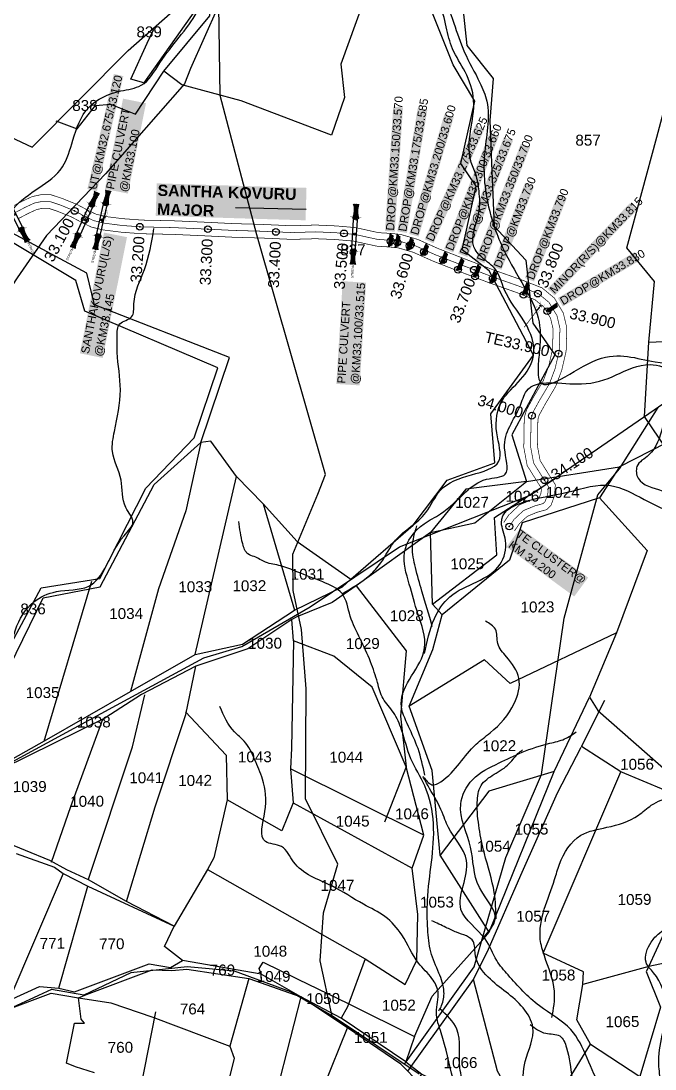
# Model space of a CAD drawing. Header units: inches. Extents: x 210717 to 251299, y 1601244 to 1613022.
# Drawn here: x 215920 to 216851, y 1608617 to 1610156 of the extents above; entities that cross this region are included whole.
import ezdxf
from ezdxf.enums import TextEntityAlignment as Align

# ---------------------------------------------------------------- set-up
doc = ezdxf.new("R2010")
doc.units = ezdxf.units.IN
doc.header["$LTSCALE"] = 15
doc.header["$MEASUREMENT"] = 0
doc.header["$PDMODE"] = 32
doc.header["$PDSIZE"] = 10
doc.linetypes.add('HIDDEN2', pattern=[0.1875, 0.125, -0.0625])
for name, color, linetype in [('BLOCK', 72, 'Continuous'), ('CANAL1', 7, 'Continuous'), ('CHANAGE', 1, 'Continuous'), ('PLOT', 7, 'Continuous'), ('PLOT NO', 7, 'Continuous'), ('POINT', 2, 'Continuous'), ('RE REMARKS', 7, 'Continuous'), ('REMARK', 6, 'Continuous'), ('ROAD', 1, 'Continuous'), ('STREAM', 4, 'Continuous'), ('STRUCTURE', 5, 'Continuous'), ('text2', 7, 'Continuous')]:
    doc.layers.add(name, color=color, linetype=linetype)
doc.styles.add('FONT2', font='Times New Roman')
doc.styles.get("Standard").update_dxf_attribs({"font": 'arial.ttf'})
doc.dimstyles.get("Standard").update_dxf_attribs({"dimtxt": 0.18, "dimasz": 0.18, "dimexe": 0.18, "dimexo": 0.0625, "dimgap": 0.09, "dimtad": 0, "dimtih": 1, "dimtoh": 1, "dimdec": 4, "dimzin": 0, "dimdsep": 46, "dimtxsty": 'Standard', "dimcen": 0.09, "dimadec": 0, "dimazin": 0, "dimtfac": 1, "dimtdec": 4, "dimtofl": 0, "dimtmove": 0, "dimatfit": 3, "dimfxl": 1, "dimtolj": 1, "dimtzin": 0, "dimarcsym": 0})

# ---------------------------------------------------------------- blocks, each defined once
blk = doc.blocks.new('CIRCLE-BOX')
for p, q in [((-0.5, 0), (0.5, 0)), ((0, 0.5), (0, -0.5))]:
    blk.add_line(p, q)
blk.add_circle((0, 0), 0.2)
blk = doc.blocks.new('DROP')
h = blk.add_hatch()
h.set_pattern_fill('ANSI31', color=1, scale=10, angle=45)
h.set_pattern_definition([(90, (-324.4107, -25.7687), (-1.25, 0), [])])
h.paths.add_polyline_path([(-9.9, -4.3), (-13.8, 4.1), (13.8, 4.1), (10.2, -4.3)])
at = {"layer": 'STRUCTURE', "color": 5, "const_width": 0.49}
blk.add_lwpolyline([(-9.9, -4.3), (-13.8, 4.1), (13.8, 4.1), (10.2, -4.3), (-9.9, -4.3)], dxfattribs=at)
at = {"layer": 'STRUCTURE', "color": 5}
blk.add_circle((0, 0), 1.33, dxfattribs=at)
blk = doc.blocks.new('UT')
at = {"layer": 'STRUCTURE'}
h = blk.add_hatch(dxfattribs=at)
h.set_pattern_fill('DASH', color=150, scale=8, angle=-39.6278, style=0)
h.set_pattern_definition([(320.372247933, (-4370.464, -6260.8811), (1.40800153113, 0.132407282), [1, -1])])
h.paths.add_polyline_path([(765163, 1700681.9), (765165.6, 1700680.6), (765167.2, 1700680.3), (765169.1, 1700680), (765172.4, 1700679.6), (765176.4, 1700679.3), (765179.5, 1700679.5), (765183.1, 1700679.9), (765187.7, 1700680.9), (765188.9, 1700681.2), (765193.1, 1700682.2), (765196.1, 1700680.2), (765196.1, 1700672.2), (765193.1, 1700670.2), (765190.5, 1700670.8), (765188.1, 1700671.3), (765185.5, 1700671.8), (765183.6, 1700672.1), (765181, 1700672.5), (765180.3, 1700672.5), (765178.5, 1700672.6), (765176.7, 1700672.6), (765174.6, 1700672.5), (765172.5, 1700672.3), (765170.4, 1700672), (765168.5, 1700671.7), (765166.1, 1700671.2), (765165, 1700670.8), (765163, 1700669.7)])
h.paths.add_polyline_path([(765259.1, 1700682.2), (765256.1, 1700680.2), (765256.1, 1700672.2), (765259.1, 1700670.2), (765261.9, 1700671), (765264.4, 1700671.6), (765266.4, 1700672), (765269.1, 1700672.5), (765272.7, 1700673), (765276.1, 1700673.1), (765278.6, 1700672.9), (765281.2, 1700672.7), (765283.9, 1700672.3), (765286.4, 1700671.9), (765288, 1700671.3), (765289.2, 1700670.6), (765289.1, 1700682.7), (765287.6, 1700681.8), (765285.7, 1700681.2), (765283, 1700680.7), (765281.2, 1700680.4), (765276.7, 1700679.9), (765272.7, 1700679.9), (765268.7, 1700680.3), (765264.8, 1700681), (765261.2, 1700681.7)])
at = {"layer": 'STRUCTURE', "color": 150, "const_width": 0.628}
for points in [[(765190.1, 1700688.2), (765190.1, 1700684.2), (765196.1, 1700680.2), (765256.1, 1700680.2), (765262.1, 1700684.2), (765262.1, 1700688.2)], [(765190.1, 1700664.2), (765190.1, 1700668.2), (765196.1, 1700672.2), (765256.1, 1700672.2), (765262.1, 1700668.2), (765262.1, 1700664.2)]]:
    blk.add_lwpolyline(points, dxfattribs=at)
at = {"layer": 'STRUCTURE', "color": 150}
for points in [[(765196.1, 1700680.2), (765256.1, 1700680.2)], [(765196.1, 1700672.2), (765256.1, 1700672.2)], [(765196.1, 1700672.2), (765256.1, 1700672.2)]]:
    blk.add_lwpolyline(points, dxfattribs=at)
at = {"layer": 'STRUCTURE', "color": 0}
blk.add_circle((765226.1, 1700676.2), 1.89, dxfattribs=at)
at = {"layer": 'STRUCTURE', "color": 150}
for points in [[(765163, 1700681.9), (765164.4, 1700681.1), (765167.9, 1700680.2), (765171.2, 1700679.8), (765176.1, 1700679.4), (765184.7, 1700680.3), (765193.1, 1700682.2)], [(765163, 1700669.7), (765164.3, 1700670.6), (765167.8, 1700671.6), (765171.2, 1700672.1), (765176, 1700672.6), (765184.7, 1700672), (765193.1, 1700670.2)], [(765289.1, 1700682.7), (765287.8, 1700681.9), (765284.3, 1700680.9), (765280.9, 1700680.4), (765276.1, 1700679.8), (765267.4, 1700680.5), (765259.1, 1700682.2)], [(765289.2, 1700670.6), (765287.8, 1700671.4), (765284.2, 1700672.3), (765280.9, 1700672.7), (765276.1, 1700673.1), (765267.4, 1700672.2), (765259.1, 1700670.2)]]:
    blk.add_spline(points, degree=3, dxfattribs=at)
at = {"layer": 'STRUCTURE', "color": 0}
blk.add_text('STREAM', height=5, dxfattribs=at).set_placement((765148.2, 1700675.8), align=Align.MIDDLE_CENTER)
for points in [[(765190.9, 1700676), (765164.2, 1700675.8)], [(765289.3, 1700676.7), (765265.4, 1700676.4)]]:
    blk.add_leader(points, dimstyle='Standard', override={"dimasz": 10, "dimgap": 0.09, "dimtad": 0}, dxfattribs=at)
blk = doc.blocks.new('OT')
at = {"layer": 'STRUCTURE', "color": 190}
for points, const_width in [([(769751.4, 1706595.8), (769729.4, 1706595.8)], 0.5), ([(769775.2, 1706601.8), (769775.2, 1706597.8), (769769.2, 1706593.8), (769761.8, 1706593.8), (769754.4, 1706593.8), (769748.4, 1706597.8), (769748.4, 1706601.8)], 0.5), ([(769761.8, 1706593.8), (769761.8, 1706581)], 2.5), ([(769751.4, 1706579), (769729.4, 1706579)], 0.5), ([(769748.4, 1706573), (769748.4, 1706577), (769754.4, 1706581), (769761.8, 1706581), (769761.8, 1706581), (769761.8, 1706581), (769769.2, 1706581), (769775.2, 1706577), (769775.2, 1706573)], 0.5)]:
    blk.add_lwpolyline(points, dxfattribs=dict(at, const_width=const_width))
at = {"layer": 'STRUCTURE', "color": 0}
blk.add_circle((769761.8, 1706587.4), 1.87, dxfattribs=at)
blk.add_leader([(769732.6, 1706587.4), (769753.8, 1706587.4)], dimstyle='Standard', override={"dimasz": 10, "dimgap": 0.09, "dimtad": 0}, dxfattribs=at)

msp = doc.modelspace()

# ---------------------------------------------------------------- linework, layer by layer
at = {"layer": 'CANAL1', "color": 200, "const_width": 1}
for points in [[(215906.3, 1609883.3), (215921.5, 1609891.2), (215936.7, 1609898.3), (215950.2, 1609901.2), (215963.5, 1609901.2), (215980.2, 1609895.7), (216001.9, 1609887), (216020.7, 1609877), (216030.2, 1609872.5), (216044.4, 1609869), (216070, 1609865.8), (216098.8, 1609863.7), (216142.6, 1609862.8), (216185.4, 1609860.9), (216232.1, 1609858.6), (216274.2, 1609857.4), (216318.4, 1609855.4), (216352.8, 1609856.5), (216383, 1609855.2), (216411.5, 1609852.7), (216445.1, 1609845.3), (216464.5, 1609844.1), (216478.1, 1609842.6), (216503, 1609835.3), (216532.4, 1609822.1), (216572.7, 1609806.4), (216615.5, 1609790), (216655.2, 1609776), (216685.3, 1609764.2), (216703.3, 1609749.4), (216716.5, 1609727.3), (216721.7, 1609705.6), (216720.7, 1609671.2), (216714.2, 1609643), (216705.3, 1609619.4), (216690.1, 1609593.7), (216681.2, 1609577.5), (216679.9, 1609573.2)], [(215915.7, 1609865.6), (215930.4, 1609873.3), (215943.1, 1609879.2), (215952.3, 1609881.2), (215960.4, 1609881.2), (215973.3, 1609876.9), (215993.5, 1609868.8), (216011.7, 1609859.1), (216023.5, 1609853.5), (216040.8, 1609849.3), (216068, 1609845.9), (216097.9, 1609843.7), (216142, 1609842.8), (216184.5, 1609840.9), (216231.3, 1609838.6), (216273.4, 1609837.4), (216318.3, 1609835.4), (216352.7, 1609836.4), (216381.7, 1609835.2), (216408.5, 1609832.9), (216442.3, 1609825.5), (216462.7, 1609824.1), (216474.2, 1609822.9), (216496.1, 1609816.5), (216524.7, 1609803.7), (216565.4, 1609787.7), (216608.7, 1609771.3), (216648.2, 1609757.3), (216675, 1609746.7), (216687.9, 1609736.2), (216697.8, 1609719.7), (216701.6, 1609703.6), (216700.7, 1609673.8), (216695, 1609648.7), (216687.2, 1609628), (216672.7, 1609603.6), (216662.7, 1609585.3), (216660.9, 1609579.3)], [(216660.9, 1609579.3), (216659.2, 1609573.8), (216658.5, 1609530), (216663.5, 1609503.1), (216679.5, 1609477.5), (216684.4, 1609470), (216683.9, 1609463.2), (216681.3, 1609456.2), (216671.3, 1609453.4), (216652.6, 1609445.7), (216636.4, 1609430.5), (216629.1, 1609419.5)], [(216679.9, 1609573.2), (216679.2, 1609570.7), (216678.6, 1609531.6), (216682.5, 1609510.5), (216696.4, 1609488.2), (216704.8, 1609475.1), (216703.6, 1609459), (216698.6, 1609445), (216691.9, 1609438.4), (216677.8, 1609434.5), (216663.6, 1609428.6), (216651.8, 1609417.5), (216644.9, 1609407.2)]]:
    msp.add_lwpolyline(points, dxfattribs=at)
at = {"layer": 'CANAL1', "color": 1, "linetype": 'HIDDEN2', "ltscale": 4, "const_width": 1}
for points in [[(215911, 1609874.4), (215925.9, 1609882.3), (215939.9, 1609888.8), (215951.2, 1609891.2), (215962, 1609891.2), (215976.8, 1609886.3), (215997.7, 1609877.9), (216016.2, 1609868.1), (216026.8, 1609863), (216042.6, 1609859.2), (216069, 1609855.8), (216098.3, 1609853.7), (216142.3, 1609852.8), (216184.9, 1609850.9), (216231.7, 1609848.6), (216273.8, 1609847.4), (216318.3, 1609845.4), (216352.7, 1609846.5), (216382.3, 1609845.2), (216410, 1609842.8), (216443.7, 1609835.4), (216463.6, 1609834.1), (216476.1, 1609832.7), (216499.5, 1609825.9), (216528.5, 1609812.9), (216569.1, 1609797), (216612.1, 1609780.6), (216651.7, 1609766.6), (216680.2, 1609755.5), (216695.6, 1609742.8), (216707.2, 1609723.5), (216711.6, 1609704.6), (216710.7, 1609672.5), (216704.6, 1609645.9), (216696.3, 1609623.7), (216681.4, 1609598.6), (216671.9, 1609581.4), (216670.2, 1609575.5)], [(216670.2, 1609575.5), (216669.2, 1609572.2), (216668.5, 1609530.8), (216673, 1609506.8), (216688, 1609482.9), (216694.6, 1609472.5), (216693.7, 1609461.1), (216689.9, 1609450.5), (216686.7, 1609447.3), (216674.6, 1609443.9), (216658.1, 1609437.1), (216644.1, 1609424), (216637, 1609413.3)]]:
    msp.add_lwpolyline(points, dxfattribs=at)
for points, elevation in [([(216042.5, 1609868.1), (216047.8, 1609890.4)], 63), ([(216683.2, 1609737.8), (216659.1, 1609706.3)], 74)]:
    msp.add_lwpolyline(points, dxfattribs=dict(at, elevation=elevation))
at = {"layer": 'PLOT'}
for points in [[(214711.2, 1610343.5), (214714.2, 1610127.4), (214757.1, 1610021.5), (214978.5, 1609877.9), (215064, 1609896.1), (215084.1, 1609874.9), (215094.7, 1609865.7), (215136, 1609810.7), (215287.3, 1609760.8), (215468.9, 1609734.3), (215593.7, 1609720.2), (215865.2, 1609880.5), (215882.6, 1609890), (215819.8, 1609947.1), (215862.4, 1610005.6), (215936.7, 1609970.7), (216077.7, 1610113.1), (216192.8, 1610214.8)], [(216403.9, 1610308.6), (216422.5, 1610183.3), (216390, 1610092.6), (216395, 1610043.7), (216376.3, 1609988.7), (216243.3, 1610038.9), (216156.2, 1610062.6), (216129.9, 1610082.7), (216197.7, 1610163.7), (216192.8, 1610214.8)], [(215781.3, 1609008.2), (215813.4, 1609017.8), (215865.5, 1609042.6), (215889.8, 1609062), (215954.8, 1609098.8), (216081, 1609171.1), (216176, 1609225.8), (216245.4, 1609240.9), (216321.9, 1609290.9), (216392.1, 1609325.2), (216404.5, 1609336.1), (216496.3, 1609415.5), (216546.1, 1609481.7), (216615.9, 1609507.2), (216610.1, 1609579.2), (216672.9, 1609665.4), (216607.9, 1609789.2), (216567.8, 1609820.3), (216588.6, 1609913.4), (216565.9, 1609947.1), (216586.6, 1610038.3), (216554.6, 1610091.9), (216490.2, 1610253.8)], [(216868.8, 1609526.6), (216836, 1609575.4), (216842, 1609684.6), (216850.5, 1609773.6), (216809.7, 1609823), (216853.7, 1609985.5), (216921.2, 1610239.3)], [(216565.8, 1610208.2), (216574.8, 1610120), (216613.6, 1610071.6), (216608.5, 1610010.1), (216611.7, 1609935.5), (216615, 1609854.6), (216661.6, 1609804.7), (216671.7, 1609712.2), (216704.3, 1609665.8), (216641, 1609548.1), (216662.3, 1609479.6), (216573.6, 1609468.5), (216521.3, 1609404.8), (216521.3, 1609404.8), (216412.3, 1609326.5), (216377.3, 1609301.8), (216325.1, 1609281.2), (216317.8, 1609277), (216253.2, 1609234.2), (216177.1, 1609208.7), (216097.1, 1609167.1), (216043.4, 1609131.9), (215893.4, 1609058.4)], [(216176.4, 1610172.7), (216100.4, 1610065.3), (216081.7, 1610070.6), (216105.4, 1610123.8), (216115.4, 1610144.3)], [(216842, 1609684.6), (217014.5, 1609692.4), (217035.9, 1609743.5), (217050.4, 1609772.5), (217144.8, 1609865.4), (217149.3, 1609879), (217206.2, 1609926.6), (217330.9, 1609991.3), (217354, 1610022.7), (217459.3, 1610109.7)], [(215971.5, 1610009.6), (216002.6, 1609997.8), (216029.8, 1610032.1), (216051.7, 1610034.1), (216088.2, 1610019.3), (216129.9, 1610082.7)], [(215895.8, 1609223.2), (215950, 1609323.4), (216036.1, 1609337.5), (216103.5, 1609470.1), (216174.7, 1609544), (216209.1, 1609646.5), (216014, 1609730), (216000.7, 1609775.2), (215890.5, 1609841.1)], [(215903.4, 1609207.5), (215952.8, 1609309), (216036.6, 1609325), (216115.8, 1609475.5), (216184.5, 1609537), (216226.6, 1609662), (216028.3, 1609739.3), (216016.7, 1609785.8), (215906.8, 1609845.2)], [(216184.5, 1609537), (216162.2, 1609436.5), (216122.1, 1609322), (216081, 1609171.1)], [(216176, 1609225.8), (216236.6, 1609487.2), (216199.1, 1609539.2), (216184.5, 1609537)], [(216867.2, 1609536), (216799, 1609501.2), (216769.9, 1609455.6), (216839.6, 1609378.3), (216794.5, 1609257.7), (216755.2, 1609163), (216767.2, 1609143.6), (216932, 1608998.4)], [(216497.9, 1608664.5), (216523.8, 1608723.6), (216599.7, 1608808.4), (216607.6, 1608817.8), (216535.6, 1608931), (216524, 1609055.3), (216490.1, 1609149.6), (216525, 1609233.1), (216538.8, 1609283.9), (216524.5, 1609299.8), (216521.3, 1609404.8), (216586.4, 1609419.2), (216662.3, 1609479.6), (216799, 1609501.2)], [(216236.6, 1609487.2), (216276, 1609447.1), (216325.9, 1609391.5), (216404.5, 1609336.1)], [(216524.5, 1609299.8), (216618.8, 1609372.2), (216615.5, 1609426.7), (216705.9, 1609485.4)], [(216769.9, 1609455.6), (216656.2, 1609419), (216637.4, 1609364.4), (216538.8, 1609283.9)], [(216276, 1609447.1), (216321.9, 1609290.9)], [(215954.1, 1609098.4), (216024.2, 1609333.6)], [(216412.3, 1609326.5), (216485.9, 1609231.2), (216477.4, 1609134.9), (216485.7, 1609060.5)], [(216194.3, 1608909.6), (216365.7, 1608812.6), (216425.8, 1608778.4), (216484.1, 1608740.7), (216501.4, 1608776.6), (216503, 1608843.9), (216494.4, 1608911.9), (216511.6, 1608960.1), (216485.7, 1609060.5), (216436, 1609177.6), (216379.5, 1609223.4), (216320.5, 1609245.9), (216317.8, 1609277)], [(216794.5, 1609257.7), (216638.3, 1609183.1), (216601, 1609217.7), (216490.1, 1609149.6)], [(216320.5, 1609245.9), (216317.5, 1609088.2), (216315.7, 1609057.7), (216319.8, 1609007.7), (216303, 1608966.4), (216222.8, 1609012.4)], [(216075, 1608862.9), (216117.4, 1609001.8), (216162.4, 1609137.5), (216177.1, 1609208.7)], [(215849.1, 1607702.1), (215902.8, 1607786.6), (216049.8, 1608003), (216096.6, 1608067.3), (216160.9, 1608168.5), (216275.7, 1608275.2), (216367.2, 1608386.9), (216460.8, 1608539.3), (216508.8, 1608609.3), (216676.7, 1608523.7), (216756.7, 1608653.5), (216736.3, 1608688.8), (216745.3, 1608741), (216746.4, 1608759.4), (216686.9, 1608786.7), (216800.9, 1609053.3), (216743.1, 1609090.7), (216777.5, 1609158.5)], [(216019.1, 1608895.8), (216083.7, 1609090.2), (216101.8, 1609166.2)], [(216607.6, 1608817.8), (216703.1, 1609053.6), (216755.2, 1609163)], [(216161.9, 1609141.6), (216221.7, 1609078), (216222.8, 1609012.4), (216203.2, 1608926.8), (216194.3, 1608909.6), (216145, 1608826.8)], [(216040.1, 1609130.1), (215993.1, 1609001.9), (215964.4, 1608919.9)], [(216488.1, 1608613.5), (216584.9, 1608748.3), (216606.5, 1608792.9), (216654.4, 1608901.7), (216708.1, 1609022.3), (216742.9, 1609089.4)], [(216511.6, 1608960.1), (216315.7, 1609057.7)], [(216485.7, 1609060.5), (216454.2, 1608979.5)], [(216703.1, 1609053.6), (216607.4, 1609024.7), (216535.6, 1608931)], [(216841.9, 1608767.3), (216875.7, 1608841), (216894.4, 1608871.2), (216969.7, 1608936.7), (216932, 1608998.4), (216800.9, 1609053.3)], [(216319.8, 1609007.7), (216494.4, 1608911.9)], [(216505.9, 1608595.5), (216477.9, 1608623.7), (216399.4, 1608677.4), (216331, 1608722.9), (216272.8, 1608756.1), (216157.3, 1608776.3), (216131.1, 1608796.8), (216145, 1608826.8), (216075, 1608862.9), (216019.1, 1608894.9), (215987.6, 1608909.4), (215962.7, 1608923.3), (215891.2, 1608952.4)], [(215913, 1608933.3), (215969.5, 1608913.1), (215982, 1608904.2), (216018.5, 1608885.5), (216145, 1608826.8)], [(215982, 1608904.2), (215902.2, 1608717.5), (215947.4, 1608738), (215975.8, 1608735.5), (215998.7, 1608730), (216108.3, 1608771.1), (216139.5, 1608765.7), (216157.3, 1608776.3)], [(215975.8, 1608735.5), (216018.5, 1608885.5)], [(216926, 1608181.5), (216982.9, 1608377.8), (216989.7, 1608420.2), (217003.9, 1608437.7), (217063, 1608566.6), (216994.7, 1608601.8), (217008.2, 1608635), (217002, 1608650.3), (217100.7, 1608788.6), (217073, 1608800.1), (217064.7, 1608803.8), (217022.1, 1608782.2), (216991.3, 1608780.7), (216921, 1608783.9), (216841.9, 1608767.3), (216745.3, 1608741)], [(216272.8, 1608756.1), (216270.1, 1608764.6), (216275.6, 1608773.6), (216326.6, 1608748.9), (216400.7, 1608712.9), (216497.9, 1608664.5), (216485.5, 1608627.4), (216508.8, 1608609.3)], [(216425.8, 1608778.4), (216399.7, 1608708.1), (216390.4, 1608691.6)], [(216028.2, 1608611.3), (216000.1, 1608620.2), (215987, 1608625.3), (215998.9, 1608684), (216013.3, 1608684.1), (216008.4, 1608690.2), (216004.6, 1608721.5), (216016.3, 1608726), (216112.9, 1608762.7), (216141.9, 1608761.7), (216163.5, 1608763.5), (216254.6, 1608749.6), (216331, 1608722.9), (216300.3, 1608602.3)], [(216841.9, 1608767.3), (216838.3, 1608759.8), (216859.4, 1608707.5), (216828.7, 1608606), (216832.6, 1608522), (216853.7, 1608511.3), (217003.9, 1608437.7)], [(216254.6, 1608749.6), (216227, 1608650.4)], [(216676.7, 1608523.7), (216645.7, 1608567.4), (216620.1, 1608613.7), (216584.9, 1608748.3)], [(215771.5, 1608614.4), (215870.3, 1608674.6), (215895.3, 1608702), (215964.3, 1608728.4), (216004.6, 1608721.5), (216052.2, 1608713.8), (216113.7, 1608692.9), (216227, 1608650.4), (216233.3, 1608632.8), (216210.7, 1608541.1)], [(216485.5, 1608627.4), (216390.4, 1608691.6), (216331, 1608722.9)], [(216088.5, 1608566.3), (216096.3, 1608588.5), (216118, 1608701)], [(216226.1, 1608246.6), (216399.4, 1608677.4)], [(216756.7, 1608653.5), (216828.7, 1608606)]]:
    msp.add_lwpolyline(points, dxfattribs=at)
at = {"layer": 'PLOT NO'}
msp.add_point((216637.2, 1609413.7), dxfattribs=at)
at = {"layer": 'POINT'}
msp.add_point((216014, 1609864, 61), dxfattribs=at)
at = {"layer": 'ROAD', "color": 30}
for points in [[(216376.5, 1608696.3), (216359.4, 1608775.5), (216364.3, 1608846.3), (216385.6, 1608917.6), (216337.8, 1609013.6), (216338.8, 1609175.2), (216332, 1609262.4), (216319.9, 1609319.7), (216319.4, 1609372.8), (216356, 1609461.4), (216367.3, 1609490.2), (216266.5, 1609841.9), (216212.9, 1610046.8), (216210.8, 1610178.6), (216162.5, 1610379.6), (216123.6, 1610453.9), (216110.2, 1610504.6), (216117.3, 1610570), (216196.7, 1610584.1), (216216.9, 1610597.2), (216230, 1610621.8)], [(216209.1, 1610176.5), (216168.9, 1610086.3), (216160.3, 1610063.7), (216044.4, 1609931.7), (215957.6, 1609841.1), (215914.7, 1609778.9), (215804.8, 1609611.7), (215684.8, 1609448.3), (215609, 1609379.2), (215564.2, 1609342.3), (215468.3, 1609313.9), (215404.2, 1609287.7), (215422.3, 1609472.6), (215421.3, 1609557.3), (215475.1, 1609721.7), (215596.6, 1609710.1), (215825.4, 1609851.5), (215882.2, 1609881.9)], [(216483.3, 1608623.7), (216585.5, 1608766.9), (216632, 1608927.3), (216684.7, 1609049.3), (216717.9, 1609278.8), (216767.1, 1609460), (216799, 1609498.3), (216855.8, 1609588.5)], [(216504.8, 1608609.1), (216379.3, 1608693.6), (216316, 1608730.3), (216233.5, 1608760.3), (216164.3, 1608767), (216132.2, 1608763.6), (216081.7, 1608757.9), (216012.4, 1608725.4), (215965, 1608733.7), (215881.9, 1608695.3), (215813, 1608645.9), (215762.7, 1608616.7), (215688.9, 1608595)]]:
    msp.add_lwpolyline(points, dxfattribs=at)
at = {"layer": 'ROAD'}
msp.add_lwpolyline([(215519.9, 1608860.3), (215523.2, 1608853.8), (215563.8, 1608891.5), (215627.8, 1608917.3), (215647.8, 1608921.4), (215686.7, 1608985.4), (215776.3, 1608999.4), (215838.6, 1609023.2), (215867.4, 1609042.1), (215901.6, 1609065.2), (216077.4, 1609160.6), (216188.9, 1609220.7), (216244.5, 1609237.6), (216345, 1609295.8), (216475.8, 1609383.8), (216667.7, 1609459.8), (216871.9, 1609600.2)], dxfattribs=at)
at = {"layer": 'STREAM'}
for points in [[(215962.2, 1610574.1), (215987.1, 1610545.1), (216027.4, 1610519.3), (216072.8, 1610493), (216101.8, 1610467.5), (216186.5, 1610413.8), (216234.5, 1610393.2), (216394, 1610332.1), (216486.9, 1610275.4), (216513.9, 1610242.3), (216532.2, 1610211.6), (216555.8, 1610153.1), (216571.1, 1610111.1), (216594.1, 1610065.6), (216604.1, 1610038.5), (216600.7, 1609959.6), (216608, 1609878.5), (216633.3, 1609811.5), (216663, 1609758.9), (216680.9, 1609714.1), (216681.3, 1609668.4), (216679.4, 1609643.2), (216680.6, 1609629.9), (216766.6, 1609658.8), (216851.4, 1609655.5), (216910, 1609656.5), (216958.1, 1609673.3), (216996.6, 1609680.8), (217006.1, 1609672.4), (217015.4, 1609666.3), (217031.8, 1609671), (217053.1, 1609695.9)], [(216391.8, 1609315), (216432.2, 1609342.1), (216448.5, 1609360.2), (216470.3, 1609393.7), (216514.6, 1609434.1), (216535.9, 1609466.6), (216581.9, 1609489.6), (216621.8, 1609509.6), (216618.9, 1609551.1), (216627.2, 1609599.4), (216653.7, 1609629.4), (216672.9, 1609665), (216660.1, 1609713.4), (216629.9, 1609761.9), (216617.4, 1609790.5), (216597.2, 1609808.8), (216585.2, 1609824.6), (216592.5, 1609874.2), (216592.8, 1609906.5), (216587.9, 1609931.1), (216580.6, 1609951), (216584.9, 1610039.6), (216572.3, 1610081.6), (216554, 1610115.3), (216544.5, 1610147.5), (216533.9, 1610183.4), (216517.3, 1610207.8), (216453.3, 1610279.9), (216399.6, 1610312.3), (216375.8, 1610332.1), (216321.8, 1610349.1), (216254.9, 1610365.9), (216209.5, 1610385.6), (216172.9, 1610403.7), (216155.3, 1610416.4), (216137.3, 1610419.8)], [(215006, 1608585.4), (215042.9, 1608646), (215053, 1608710.4), (215086.8, 1608760.4), (215112.3, 1608831.5), (215144, 1608942.2), (215164.3, 1609046.6), (215176.8, 1609113.5), (215205.9, 1609148.7), (215287.9, 1609180.4), (215374.6, 1609267.1), (215514.2, 1609334.2), (215580.9, 1609353.5), (215610.6, 1609407.5), (215632.4, 1609431.4), (215614.1, 1609473.6), (215603.2, 1609507.7), (215594.7, 1609543.4), (215651.2, 1609625.1), (215712.8, 1609666.3), (215736.9, 1609707.2), (215777.4, 1609745), (215809.8, 1609767.3), (215838.9, 1609793.6), (215885, 1609839.6), (215909.1, 1609880.6), (215981.2, 1609941.9), (215996.3, 1609981.1), (216019.6, 1610029.3), (216066.6, 1610053.4), (216096.7, 1610061.8), (216124.2, 1610094.6), (216179, 1610169.5), (216200.7, 1610215.2)], [(215691.7, 1608996.2), (215728.7, 1609046.2), (215761.3, 1609073.7), (215767.3, 1609096.8), (215813.4, 1609099.7), (215827.7, 1609102.4), (215860.6, 1609159), (215870.5, 1609191.4), (215894.5, 1609215.9), (215912.1, 1609261.7), (215938.9, 1609302.9), (215972.1, 1609318), (216018.7, 1609325.6), (216071.5, 1609400), (216084.6, 1609420.1), (216074.2, 1609441.5), (216067.2, 1609481.9), (216054.5, 1609523.8), (216057.4, 1609553.4), (216066.1, 1609614.4), (216061.5, 1609669.2), (216061.3, 1609693.3), (216065.3, 1609711.2), (216082.6, 1609721.6), (216086, 1609740.6), (216101.5, 1609791.2), (216115.4, 1609851.3)], [(216513.3, 1609048.5), (216503.2, 1609087.4), (216489.1, 1609120.1), (216478.5, 1609153.3), (216512.8, 1609235.2), (216503.1, 1609285.4), (216490.4, 1609329.2), (216483.3, 1609375.4), (216512.2, 1609417.7), (216536.2, 1609432.2), (216573.4, 1609464.4), (216603.6, 1609483.1), (216631.2, 1609490.5), (216630.4, 1609528.7), (216653, 1609590.5), (216662.6, 1609612.6), (216743.1, 1609623.1), (216794.3, 1609636.3), (216844, 1609651.6), (216876, 1609638.6), (216870.3, 1609583.6), (216862.3, 1609558.9), (216842.1, 1609518.7), (216824.7, 1609501.7), (216826.4, 1609484.7), (216861.5, 1609466.1), (216880.6, 1609455.4), (216900.2, 1609442.3), (216928.5, 1609435.8)], [(216512.8, 1609227), (216527.2, 1609278.5), (216550.1, 1609310.5), (216623.7, 1609358.1), (216631.6, 1609393), (216625.7, 1609419.2), (216722.4, 1609464.1), (216786, 1609473.9), (216835.4, 1609453.3), (216882.9, 1609433.7), (216918.3, 1609429.9)], [(216533.9, 1608702.4), (216537.9, 1608710.1), (216541.3, 1608730.1), (216533.9, 1608757.8), (216521.9, 1608788.9), (216517.5, 1608822.2), (216517.1, 1608864.3), (216525.9, 1608976.9), (216513.1, 1609032.7), (216492.8, 1609072.5), (216479.1, 1609115), (216467, 1609140.5), (216452, 1609160.9), (216443.6, 1609184.4), (216433.5, 1609214.9), (216418.3, 1609248.7), (216403.7, 1609281.9), (216391.6, 1609315.1), (216363.2, 1609332.3), (216325.1, 1609347.3), (216301.4, 1609355.9), (216279.3, 1609361.3), (216262.8, 1609369.4), (216253.5, 1609373.4), (216245.7, 1609388.2), (216240.3, 1609421)], [(216524.2, 1609266.9), (216508.9, 1609318.6), (216499.4, 1609353.4), (216495, 1609383.7), (216501.4, 1609414.5)], [(217161.6, 1608080.8), (217146.3, 1608122.2), (217132.8, 1608145.7), (217113.1, 1608165.5), (217102.1, 1608190.6), (217096.3, 1608214.1), (217037.4, 1608301.6), (216995.6, 1608325.9), (216955.9, 1608350.7), (216936.1, 1608377.7), (216904.4, 1608423.1), (216889.3, 1608443.5), (216860, 1608455.6), (216810.9, 1608483.1), (216806, 1608516.9), (216803.2, 1608542.5), (216788.6, 1608569.1), (216773.5, 1608588.5), (216727.5, 1608674.6), (216681.5, 1608709.6), (216635.4, 1608754.9), (216618.8, 1608776.3), (216601.6, 1608807.9), (216566.3, 1608851.3), (216574.4, 1608923), (216547.8, 1608971.5), (216536.8, 1608998.1), (216511.8, 1609045), (216523.7, 1609034.4), (216536.5, 1609038.6), (216588.4, 1609093.7), (216609.3, 1609110.8), (216644.4, 1609153.7), (216651.3, 1609190.7), (216633, 1609222.4), (216620.5, 1609241.8), (216616.8, 1609262.8), (216602.3, 1609274.4)], [(216573.2, 1608542.4), (216554.7, 1608602.2), (216537.2, 1608669.8), (216530.3, 1608700), (216532.6, 1608730.2), (216523.7, 1608749.6), (216504, 1608772.3), (216479.5, 1608813.7), (216454.6, 1608840.6), (216423.2, 1608858.8), (216376.7, 1608885.6), (216320.5, 1608921), (216302.8, 1608943.4), (216279.2, 1608950.9), (216278.3, 1608994.8), (216274.8, 1609042.5), (216263.3, 1609071.6), (216248.1, 1609098.2), (216233.7, 1609111.9), (216212.3, 1609149.1)], [(216600.1, 1608810.8), (216616.4, 1608836.7), (216593.3, 1608883.4), (216580.4, 1608942.6), (216565.9, 1609005.9), (216583.2, 1609041.7), (216622.2, 1609066.3), (216656.2, 1609082), (216696.8, 1609095.3), (216718.4, 1609101.6), (216735.4, 1609112.1)], [(216618, 1608837.2), (216615.1, 1608875.9), (216600.6, 1608933.5), (216593.1, 1608970.1), (216590.2, 1609008.2), (216595.7, 1609033), (216615.1, 1609049.7), (216637.2, 1609065.4), (216652, 1609082), (216656.6, 1609085.6)], [(217065.6, 1608357.7), (217011.3, 1608392.1), (216992, 1608425.5), (216947.1, 1608451.7), (216909.8, 1608472.3), (216877, 1608488.2), (216861.1, 1608500), (216852.5, 1608516.7), (216845.6, 1608534.4), (216858.3, 1608597), (216856.8, 1608623.5), (216867.1, 1608709.3), (216849.2, 1608757.9), (216838.1, 1608773.6), (216845.6, 1608803.1), (216857.8, 1608816.4), (216882.5, 1608838.4), (216872.3, 1608880.7), (216877.1, 1608924.6), (216886.6, 1608953.6), (216892.8, 1608963.5), (216892.1, 1608975.3), (216891, 1608988.7), (216889.3, 1609010.4), (216888.6, 1609030), (216910.2, 1609040.5)], [(216699.8, 1608692.2), (216703.6, 1608730.9), (216688.7, 1608782.9), (216682.8, 1608807.1), (216703.8, 1608895.3), (216710.8, 1608917.5), (216742.5, 1608960.1), (216780.6, 1608971.8), (216826.9, 1608989.7), (216845.8, 1609004.3), (216875.7, 1609017.4)], [(217062, 1608004.6), (217080.4, 1608058.9), (217094, 1608099.2), (217007.7, 1608195.6), (216953.2, 1608233.7), (216920, 1608280.2), (216895.7, 1608336.5), (216878.2, 1608365.1), (216819.6, 1608407.3), (216789.4, 1608464), (216745.4, 1608519.4), (216704.5, 1608506), (216679.6, 1608532), (216662.1, 1608570.4), (216660.7, 1608627.8), (216671.8, 1608677.9), (216657.6, 1608706.5), (216606.3, 1608751.5), (216587.1, 1608785.8), (216584.5, 1608803.8), (216559.7, 1608817.6), (216544.1, 1608824.8), (216523.5, 1608834.5)], [(216936.2, 1607836.2), (216968.3, 1607864.7), (216998.4, 1607887.5), (217032.5, 1607917), (217036.1, 1607973.5), (217036.3, 1608012.2), (216981.8, 1608074.3), (216964.6, 1608113.7), (216944.2, 1608161.2), (216916.4, 1608223.8), (216894.9, 1608276.5), (216875.2, 1608299.9), (216844.2, 1608329.4), (216805.4, 1608364.4), (216751.8, 1608389.1), (216713, 1608417.5), (216646.2, 1608463.4), (216594.1, 1608494.7), (216576.4, 1608529.9), (216575.1, 1608557.1), (216571.3, 1608588.4), (216564.8, 1608618.6), (216560.2, 1608675.3), (216535.3, 1608705.3)], [(216667.7, 1608682.1), (216690.8, 1608669.2), (216711.3, 1608665.3), (216721.3, 1608648.1), (216740.1, 1608566.3), (216785.6, 1608523.2), (216812.9, 1608496.4), (216824.6, 1608469.4), (216841.2, 1608449.9), (216879.1, 1608433.8), (216917.6, 1608363.2), (216958.8, 1608335.6), (216998.5, 1608305.6), (217035.7, 1608274), (217054.9, 1608240.5), (217084, 1608189.1), (217095, 1608149.8), (217128.9, 1608125.5), (217162.3, 1608072), (217165.9, 1608036), (217161.9, 1608018.7), (217143.2, 1607993.1), (217095.9, 1607965.7), (217081.5, 1607916.3), (217049.8, 1607875.4), (217004.3, 1607819.3), (216969.9, 1607809.2), (216933.4, 1607765.4)]]:
    msp.add_spline(points, degree=3, dxfattribs=at)
at = {"layer": 'text2'}
msp.add_lwpolyline([(216039, 1609861), (216042.5, 1609868.1)], dxfattribs=at)
at = {"layer": 'text2', "color": 3}
for p in [(215998.9, 1609877.3), (216094.7, 1609853.9), (216194.6, 1609850.4), (216294.5, 1609846.4), (216394.4, 1609844.2), (216492.7, 1609827.8), (216585.5, 1609790.8), (216679.2, 1609755.8), (216709.6, 1609667.6), (216670.4, 1609576.4), (216688.8, 1609481.6)]:
    msp.add_point(p, dxfattribs=at)
at = {"layer": 'text2', "color": 2}
for p in [(216463, 1609833, 65), (216473, 1609831, 66), (216491, 1609826, 67), (216512, 1609817, 68), (216540, 1609805, 69), (216562, 1609791, 70), (216587, 1609781, 71), (216613, 1609778, 72), (216658, 1609754, 73), (216693, 1609730, 75)]:
    msp.add_point(p, dxfattribs=at)

# ---------------------------------------------------------------- block references
for p, xscale, yscale, zscale, rotation in [((216463.2, 1609834.1, 65), 0.6999999999999995, 0.6999999999999995, 0.6999999999999995, 82.28573310758601), ((216473.2, 1609833), 0.6999999999999995, 0.6999999999999995, 0.6999999999999995, 80.97596896192815), ((216491.6, 1609828.1, 67), 0.6999999999999994, 0.6999999999999994, 0.6999999999999994, 71.07996501870637), ((216513.2, 1609819.7, 68), 0.6999999999999995, 0.6999999999999995, 0.6999999999999995, 65.944921925932), ((216541.3, 1609807.9, 69), 0.6999999999999996, 0.6999999999999996, 0.6999999999999996, 68.40560237357322), ((216565.3, 1609798.3, 70), 0.6999999999999996, 0.6999999999999996, 0.6999999999999996, 67.16693571071265), ((216589.9, 1609789, 71), 0.6999999999999994, 0.6999999999999994, 0.6999999999999994, 68.82020886109655), ((216613.8, 1609779.7, 72), 0.6999999999999996, 0.6999999999999996, 0.6999999999999996, 68.77965616044183), ((216661.7, 1609762.6, 73), 0.6999999999999996, 0.6999999999999996, 0.6999999999999996, 68.5106330589088), ((216700.5, 1609734.6, 75), 0.6999999999999995, 0.6999999999999995, 0.6999999999999995, 33.8796192466536)]:
    msp.add_blockref('DROP', p, dxfattribs=dict(xscale=xscale, yscale=yscale, zscale=zscale, rotation=rotation))
at = {"layer": 'BLOCK'}
for p in [(216014, 1609864, 61), (216039, 1609864, 62), (216039, 1609861, 63), (216410, 1609843, 64), (216463, 1609833, 65), (216473, 1609831, 66), (216491, 1609826, 67), (216512, 1609817, 68), (216540, 1609805, 69), (216562, 1609791, 70), (216587, 1609781, 71), (216613, 1609778, 72), (216658, 1609754, 73), (216681, 1609735, 74), (216693, 1609730, 75)]:
    msp.add_blockref('CIRCLE-BOX', p, dxfattribs=at)
at = {"layer": 'STRUCTURE', "color": 0}
for name, p, xscale, yscale, zscale, rotation in [('UT', (1520406.6, 1659320.2, 60), 0.6999999999999997, 0.6999999999999997, 0.6999999999999997, 116.3963649447981), ('UT', (1084149.7, 634929.7, 61), 0.6999999999999998, 0.6999999999999998, 0.6999999999999998, 65.90919936781444), ('UT', (1259871.9, 825919.3, 62), 0.6999999999999998, 0.6999999999999998, 0.6999999999999998, 77.31808490999455), ('OT', (-301870.6, 2011272.3, 63), 0.3500000000000002, 0.3500000000000002, 0.3500000000000002, 256.5007412866027), ('UT', (1371502, 1001633.3, 64), 0.6999999999999997, 0.6999999999999997, 0.6999999999999997, 86.45666152103787), ('OT', (522673.8, 1030316.5, 74), 0.3500000000000002, 0.3500000000000002, 0.3500000000000002, 52.11630794679343)]:
    msp.add_blockref(name, p, dxfattribs=dict(at, xscale=xscale, yscale=yscale, zscale=zscale, rotation=rotation))

# ---------------------------------------------------------------- texts
at = {"layer": 'CHANAGE'}
for s, rotation, p in [('33.100', 61.9326, (215992.3, 1609864.9)), ('33.200', 85.7767, (216093.7, 1609840)), ('33.300', 87.168, (216193.9, 1609836.4)), ('33.400', 87.4466, (216293.9, 1609832.4)), ('33.500', 85.0941, (216393.2, 1609830.2)), ('33.800', 68.5675, (216710, 1609829)), ('33.600', 73.5952, (216488.8, 1609814.4)), ('33.700', 69.1631, (216580.6, 1609777.7)), ('33.900', 347.0172, (216792.9, 1609711.9)), ('TE33.900', 347.0172, (216695.9, 1609670.8)), ('34.000', 343.3296, (216657, 1609580.4)), ('34.100', 32.6056, (216758.1, 1609524.5))]:
    msp.add_text(s, height=16, rotation=rotation, dxfattribs=at).set_placement(p, align=Align.MIDDLE_RIGHT)
at = {"layer": 'PLOT NO'}
for s, p in [('839', (216108.4, 1610140.3)), ('838', (216014.1, 1610032.1)), ('857', (216752.9, 1609981.2)), ('837', (216407.6, 1609820.1)), ('1026', (216656.4, 1609458.2)), ('1024', (216715.7, 1609463.8)), ('1027', (216582.5, 1609449.1)), ('1025', (216575.5, 1609358.9)), ('1031', (216341, 1609343.6)), ('1033', (216176.1, 1609325.2)), ('1032', (216255.5, 1609326.6)), ('836', (215937.9, 1609292.6)), ('1023', (216678.6, 1609295.5)), ('1034', (216074.6, 1609285.8)), ('1028', (216486.7, 1609282.6)), ('1030', (216278.6, 1609242.1)), ('1029', (216422.1, 1609241.7)), ('1035', (215951.9, 1609169.7)), ('1038', (216027.1, 1609126.4)), ('1022', (216622.5, 1609091.6)), ('1043', (216263.6, 1609075.3)), ('1044', (216397.8, 1609074.9)), ('1056', (216824.8, 1609064.4)), ('1041', (216104.1, 1609044.6)), ('1042', (216175.9, 1609040.6)), ('1039', (215933, 1609031.6)), ('1040', (216017.3, 1609010)), ('1045', (216407.2, 1608980.8)), ('1046', (216494.3, 1608991.6)), ('1055', (216669.8, 1608969.1)), ('1054', (216614.5, 1608944)), ('1047', (216384.9, 1608886.6)), ('1053', (216531, 1608861.9)), ('1059', (216821.1, 1608865.8)), ('1057', (216672.4, 1608841.2)), ('771', (215966.3, 1608801.4)), ('770', (216053.5, 1608800.6)), ('1048', (216286.2, 1608789.8)), ('769', (216216, 1608762.2)), ('1049', (216291.1, 1608752.8)), ('1058', (216709.4, 1608754.7)), ('1050', (216363.9, 1608720.3)), ('764', (216172.1, 1608705)), ('1052', (216475.1, 1608710.5)), ('1065', (216803.4, 1608686.3)), ('1051', (216433.8, 1608663.1)), ('760', (216066.2, 1608648.6)), ('1066', (216565.6, 1608626.1))]:
    msp.add_text(s, height=16, rotation=0.486, dxfattribs=at).set_placement(p, align=Align.MIDDLE_CENTER)
at = {"layer": 'REMARK', "color": 2, "style": 'FONT2'}
msp.add_text('UT', height=8, rotation=45, dxfattribs=at).set_placement((216014, 1609864, 61))
at = {"layer": 'STRUCTURE', "color": 5, "attachment_point": 1, "bg_fill": 1, "box_fill_scale": 1.1, "bg_fill_color": 7, "bg_fill_true_color": 16777215, "bg_fill_transparency": 0}
for s, insert, char_height, width, rotation in [('UT@KM32.675/33.120', (216019.1, 1609910.3, 61), 12, 171.034, 77.0572), ('\\pt204;PIPE CULVERT @KM33.100', (216044.9, 1609910.4), 12, 132.889, 78.6862), ('DROP@KM33.150/33.570', (216456, 1609848.8), 12, 180.695, 86.2232), ('DROP@KM33.175/33.585', (216474.1, 1609848.2), 12, 180.815, 80.5932), ('DROP@KM33.200/33.600', (216491.7, 1609844.3), 12, 180.695, 73.5952), ('DROP@KM33.275/33.625', (216514.3, 1609836.2), 12, 180.815, 65.9377), ('DROP@KM33.300/33.660', (216543.1, 1609822.1), 12, 180.695, 68.5675), ('DROP@KM33.325/33.675', (216563.8, 1609815.5), 12, 180.815, 68.5675), ('DROP@KM33.350/33.700', (216589, 1609806.4), 12, 180.695, 68.5675), ('DROP@KM33.730', (216613.8, 1609796.6), 12, 129.424, 68.5675), ('{\\fArial|b1|i0|c0|p34;\\C1;SANTHA KOVURU MAJOR}', (216121.1, 1609916), 16.64, 216.744, 358.283), ('DROP@KM33.790', (216661.7, 1609779.4), 12, 129.424, 68.5675), ('MINOR(R/S)@KM33.815', (216695.2, 1609763), 12, 172.216, 46.1298), ('SANTHAKOVURU(L/S)\\P@KM33.145', (216008, 1609669), 12, 178.453, 78.6862), ('DROP@KM33.830', (216710.1, 1609748.8), 12, 129.424, 30.91), ('PIPE CULVERT\\P@KM33.100/33.515', (216384.5, 1609624.2, 64), 12, 148.818, 86.4567), ('TE CLUSTER@\\PKM 34.200', (216653.7, 1609409.7), 12, 120.857, 323.8071)]:
    msp.add_mtext(s, dxfattribs=dict(at, insert=insert, char_height=char_height, width=width, rotation=rotation))

# ---------------------------------------------------------------- leaders
at = {"layer": 'RE REMARKS', "color": 1}
msp.add_leader([(216339.1, 1609879.3, -19), (216235.2, 1609881.8, -19)], dimstyle='Standard', override={"dimasz": 45}, dxfattribs=at)

doc.saveas('drawing.dxf')
